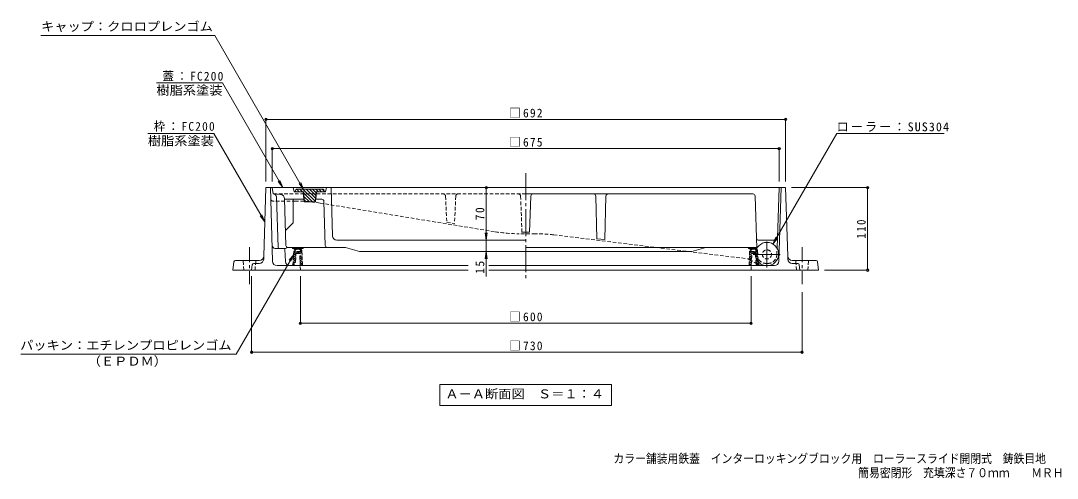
# Model space of a CAD drawing. Units: millimetres, scale not verified. Extents: x -983 to 1111, y -780 to 780.
# Drawn here: x -983 to 397, y -780 to -171 of the extents above; entities that cross this region are included whole.
import ezdxf
from ezdxf.enums import TextEntityAlignment as Align

# ---------------------------------------------------------------- set-up
doc = ezdxf.new("R2010")
doc.units = ezdxf.units.MM
doc.header["$LTSCALE"] = 4
doc.header["$PDMODE"] = 32
doc.header["$PDSIZE"] = 3.2
for name, pattern in [('CHAIN1', [8, 5, -1, 1, -1]), ('CHAIN2', [12, 9, -1, 1, -1]), ('DASHED1', [1.8, 1.2, -0.6])]:
    doc.linetypes.add(name, pattern=pattern)
for name, color, linetype, lineweight in [('A-0', 7, 'CHAIN2', 9), ('A-1', 2, 'Continuous', 9), ('A-2', 3, 'Continuous', 9), ('A-4', 7, 'Continuous', 9), ('A-5', 7, 'Continuous', 9), ('A-6', 6, 'DASHED1', 9), ('A-9', 7, 'Continuous', 9)]:
    doc.layers.add(name, color=color, linetype=linetype, lineweight=lineweight)
doc.layers.add('F-5_F-5ﾚｲﾔ', color=2, linetype='Continuous')
doc.styles.add('ＭＳ ゴシック', font='')
doc.styles.get('ＭＳ ゴシック').set_extended_font_data('MS Gothic')

msp = doc.modelspace()

# ---------------------------------------------------------------- linework, layer by layer
at = {"layer": 'A-0'}
msp.add_line((-310.462, -373.569), (-310.462, -513.778), dxfattribs=at)
at = {"layer": 'A-1'}
for p, q in [((-659.282, -484.008), (-656.462, -392.823)), ((-647.63, -490.996), (-650.462, -392.823)), ((26.707, -490.996), (29.538, -392.823)), ((-644.239, -473.823), (-632.561, -473.823)), ((-630.375, -491.083), (-631.063, -475.258)), ((-700.461, -502.823), (-699.165, -491.594)), ((-665.279, -489.823), (-697.178, -489.823)), ((-674.659, -495.602), (-675.462, -502.823)), ((-665.403, -493.823), (-672.672, -493.823)), ((-659.405, -488.008), (-659.282, -484.008)), ((-641.632, -496.823), (-387.231, -496.823)), ((-359.543, -496.823), (20.709, -496.823)), ((38.482, -488.008), (38.358, -484.008)), ((44.356, -489.823), (76.255, -489.823)), ((44.479, -493.823), (51.748, -493.823)), ((53.736, -495.602), (54.538, -502.823)), ((79.538, -502.823), (78.242, -491.594)), ((-387.231, -502.823), (-700.461, -502.823)), ((79.538, -502.823), (-359.543, -502.823))]:
    msp.add_line(p, q, dxfattribs=at)
at = {"layer": 'A-1', "linetype": 'DASHED1'}
for p, q in [((-616.781, -410.823), (-647.028, -410.823)), ((-584.358, -413.469), (-351.124, -451.75)), ((-297.732, -454.323), (-319.145, -454.323)), ((-273.284, -455.823), (-16.618, -487.434)), ((-617.11, -491.197), (-616.462, -480.823)), ((-616.441, -480.823), (-611.462, -480.82)), ((-610.462, -502.823), (-611.462, -480.823)), ((-10.461, -502.823), (-9.462, -480.823)), ((-4.483, -480.823), (-9.461, -480.82)), ((-3.637, -494.01), (-4.462, -480.823)), ((-685.962, -502.823), (-686.962, -489.823)), ((-670.962, -502.823), (-669.962, -489.823)), ((-2.024, -494.685), (-10.734, -489.459)), ((50.038, -502.823), (49.039, -489.823)), ((65.038, -502.823), (66.038, -489.823))]:
    msp.add_line(p, q, dxfattribs=at)
at = {"layer": 'A-1', "linetype": 'CHAIN1'}
for p, q in [((-678.462, -472.356), (-678.462, -521.494)), ((57.538, -472.356), (57.538, -521.494))]:
    msp.add_line(p, q, dxfattribs=at)
at = {"layer": 'A-1'}
msp.add_lwpolyline([(38.358, -484.008), (35.538, -392.823), (-656.462, -392.823)], dxfattribs=at)
at = {"layer": 'A-1', "linetype": 'DASHED1'}
for centre, radius, start, end in [((-647.028, -407.823), 3, 181.6523, 270), ((-616.781, -610.823), 200, 80.67026, 90), ((-319.145, -254.323), 200, 260.79915, 270), ((-297.732, -654.323), 200, 82.97871, 90), ((-623.098, -490.823), 6, 270, 356.42367), ((-18.452, -502.322), 15, 59.03642, 82.97871), ((-0.643, -493.823), 3, 183.57633, 270), ((5.693, -481.823), 15, 239.03642, 270)]:
    msp.add_arc(centre, radius, start, end, dxfattribs=at)
at = {"layer": 'A-1'}
for centre, radius, start, end in [((-644.239, -469.823), 4, 181.6523, 270), ((-632.561, -475.323), 1.5, 2.48956, 90), ((-697.178, -491.823), 2, 90, 173.41806), ((-672.672, -495.823), 2, 90.00002, 173.65982), ((-665.403, -487.823), 6, 270, 358.22853), ((-665.279, -483.823), 6, 270, 358.22853), ((-641.632, -490.823), 6, 181.6523, 270), ((-624.38, -490.823), 6, 182.48956, 270), ((20.709, -490.823), 6, 270, 358.3477), ((44.356, -483.823), 6, 181.77147, 270), ((44.479, -487.823), 6, 181.77147, 270), ((51.748, -495.823), 2, 6.34018, 89.99998), ((76.255, -491.823), 2, 6.58194, 90)]:
    msp.add_arc(centre, radius, start, end, dxfattribs=at)
at = {"layer": 'A-2'}
for p, q in [((-646.962, -401.325), (-647.962, -392.823)), ((27.038, -392.823), (-647.962, -392.823)), ((-619.962, -392.823), (-618.962, -398.323)), ((-606.962, -398.323), (-618.962, -398.323)), ((-606.962, -398.323), (-605.962, -408.323)), ((-588.962, -398.323), (-589.962, -408.323)), ((-588.962, -398.323), (-576.962, -398.323)), ((-575.962, -392.823), (-576.962, -398.323)), ((-567.828, -456.994), (-569.662, -392.823)), ((24.235, -473.714), (27.038, -392.823)), ((-637.139, -401.969), (-646.962, -401.325)), ((-642.537, -405.224), (-640.221, -472.857)), ((-631.534, -407.784), (-629.759, -469.908)), ((-605.777, -408.323), (-631.534, -408.323)), ((-620.332, -408.323), (-620.332, -439.873)), ((-582.138, -408.323), (-590.147, -408.323)), ((-579.14, -411.237), (-577.463, -469.908)), ((-8.065, -401.325), (-310.462, -401.325)), ((-303.648, -404.125), (-305.389, -452.323)), ((-217.319, -404.175), (-215.607, -460.921)), ((-203.604, -404.175), (-205.313, -462.188)), ((-5.067, -404.221), (-2.664, -473.524)), ((-630.332, -449.873), (-620.332, -439.873)), ((-310.462, -452.323), (-305.389, -452.323)), ((-561.831, -462.823), (-310.462, -462.823)), ((-215.607, -460.921), (-205.313, -462.188)), ((22.681, -462.823), (-1.103, -462.823)), ((-639.222, -473.823), (-630.186, -473.823)), ((-628.802, -472.903), (-628.527, -472.247)), ((-626.76, -472.823), (-550.39, -472.823)), ((-620.962, -473.823), (-621.406, -472.823)), ((-620.962, -473.823), (-609.212, -473.823)), ((-609.212, -473.823), (-606.962, -473.823)), ((-606.962, -473.823), (-606.517, -472.823)), ((-550.39, -472.823), (-531.73, -477.823)), ((-531.73, -477.823), (-89.194, -477.823)), ((-2.688, -472.823), (-310.462, -472.823)), ((-70.534, -472.823), (-89.194, -477.823)), ((-13.962, -473.823), (-14.406, -472.823)), ((-11.712, -473.823), (-13.962, -473.823)), ((-2.834, -473.823), (-11.712, -473.823))]:
    msp.add_line(p, q, dxfattribs=at)
at = {"layer": 'A-2', "linetype": 'DASHED1'}
for p, q in [((-310.462, -401.325), (-646.962, -401.325)), ((-417.319, -404.175), (-415.564, -439.173)), ((-403.604, -404.175), (-405.365, -440.848)), ((-317.275, -404.125), (-315.534, -452.323)), ((-415.564, -439.173), (-405.365, -440.848)), ((-315.534, -452.323), (-310.462, -452.323)), ((-2.664, -473.524), (-2.362, -482.239)), ((23.94, -482.238), (24.235, -473.714)), ((11.947, -493.823), (9.631, -493.823))]:
    msp.add_line(p, q, dxfattribs=at)
at = {"layer": 'A-2', "linetype": 'CHAIN2'}
for p, q in [((10.731, -464.544), (10.731, -499.102)), ((-7.69, -481.823), (29.152, -481.823))]:
    msp.add_line(p, q, dxfattribs=at)
at = {"layer": 'A-2', "linetype": 'DASHED1'}
msp.add_circle((10.731, -481.823), 6, dxfattribs=at)
at = {"layer": 'A-2'}
for centre, radius, start, end in [((-646.535, -405.361), 4, 1.9611, 86.24867), ((-637.532, -407.956), 6, 1.63658, 86.24867), ((-582.138, -411.323), 3, 1.63658, 90), ((-300.655, -404.325), 3, 90, 176.18593), ((-220.315, -404.325), 3, 2.86241, 90), ((-200.608, -404.325), 3, 90, 177.13759), ((-8.065, -404.325), 3, 1.98558, 90), ((-561.831, -456.823), 6, 181.63658, 270), ((-1.103, -460.823), 2, 181.98558, 270), ((22.681, -460.823), 2, 270, 358.0153), ((-639.222, -472.823), 1, 181.9611, 270), ((-630.186, -472.323), 1.5, 270, 337.24718), ((-626.76, -469.823), 3, 181.63658, 270), ((-574.464, -469.823), 3, 181.63658, 270)]:
    msp.add_arc(centre, radius, start, end, dxfattribs=at)
at = {"layer": 'A-2', "linetype": 'DASHED1'}
for centre, radius, start, end in [((-420.315, -404.325), 3, 2.86241, 90), ((-400.608, -404.325), 3, 90, 177.13759), ((-320.268, -404.325), 3, 3.81407, 90), ((9.631, -481.823), 12, 181.98558, 270), ((11.947, -481.823), 12, 270, 358.0153)]:
    msp.add_arc(centre, radius, start, end, dxfattribs=at)
at = {"layer": 'A-4'}
for p, q in [((-656.462, -300.922), (-656.462, -384.823)), ((35.538, -302.122), (-656.462, -302.122)), ((35.538, -300.922), (35.538, -384.823)), ((-647.962, -339.739), (-647.962, -384.823)), ((27.038, -340.939), (-647.962, -340.939)), ((27.038, -339.739), (27.038, -384.823)), ((145.876, -392.823), (43.538, -392.823)), ((144.676, -502.823), (144.676, -392.823)), ((-363.107, -462.823), (-361.802, -452.908)), ((-363.107, -462.823), (-363.107, -477.823)), ((-363.107, -477.823), (-364.413, -487.737)), ((145.876, -502.823), (87.539, -502.823)), ((-675.462, -613.283), (-675.462, -510.823)), ((-610.462, -574.729), (-610.462, -510.823)), ((-10.461, -574.729), (-10.461, -510.823)), ((57.538, -613.283), (57.538, -532.314)), ((-610.462, -573.529), (-10.461, -573.529)), ((-675.462, -612.083), (57.538, -612.083))]:
    msp.add_line(p, q, dxfattribs=at)
for points in [[(-363.107, -392.823), (-363.107, -462.823), (-364.413, -452.908)], [(-363.107, -511.466), (-363.107, -477.823), (-361.802, -487.737)]]:
    msp.add_lwpolyline(points, dxfattribs=at)
for p in [(-656.462, -302.122), (35.538, -302.122), (-647.962, -340.939), (27.038, -340.939), (-363.107, -392.823), (144.676, -392.823), (144.676, -502.823), (-610.462, -573.529), (-10.461, -573.529), (-675.462, -612.083), (57.538, -612.083)]:
    msp.add_point(p, dxfattribs=at)
at = {"layer": 'A-5'}
for p, q in [((-956.405, -190.208), (-724.637, -190.208)), ((-724.637, -190.208), (-724.446, -190.208)), ((-802.231, -253.462), (-714.422, -253.462)), ((-813.72, -320.9), (-725.91, -320.9)), ((-725.91, -320.9), (-725.72, -320.9)), ((246.449, -320.9), (103.64, -320.9)), ((246.449, -320.9), (246.64, -320.9)), ((-633.962, -392.823), (-640.049, -384.889)), ((-606.212, -395.326), (-612.299, -387.393)), ((-657.872, -438.416), (-663.959, -430.482)), ((18.697, -468.026), (22.523, -458.787)), ((-696.273, -614.737), (-619.496, -481.755)), ((-619.496, -481.755), (-625.584, -489.689)), ((-619.496, -481.755), (-623.323, -490.994)), ((-696.273, -614.737), (-982.953, -614.737)), ((-424.662, -655.111), (-196.262, -655.111)), ((-424.662, -655.111), (-424.662, -683.111)), ((-196.262, -655.111), (-196.262, -683.111)), ((-424.662, -683.111), (-196.262, -683.111))]:
    msp.add_line(p, q, dxfattribs=at)
for points in [[(-724.637, -190.208), (-606.212, -395.326), (-610.039, -386.087)], [(-714.422, -253.462), (-633.962, -392.823), (-637.789, -383.584)], [(-725.72, -320.9), (-657.872, -438.416), (-661.699, -429.177)], [(103.64, -320.9), (18.697, -468.026), (24.784, -460.093)]]:
    msp.add_lwpolyline(points, dxfattribs=at)
at = {"layer": 'A-6', "linetype": 'Continuous'}
for p, q in [((-617.462, -397.826), (-617.462, -398.323)), ((-617.462, -398.323), (-605.962, -398.323)), ((-616.347, -398.326), (-617.409, -397.264)), ((-612.105, -398.326), (-615.44, -394.99)), ((-614.462, -394.826), (-581.462, -394.826)), ((-607.862, -398.326), (-611.362, -394.826)), ((-590.21, -411.735), (-607.119, -394.826)), ((-605.712, -411.826), (-605.962, -398.323)), ((-594.362, -411.826), (-605.926, -400.262)), ((-590.133, -407.57), (-602.877, -394.826)), ((-590.056, -403.404), (-598.634, -394.826)), ((-589.979, -399.239), (-594.391, -394.826)), ((-586.652, -398.323), (-590.149, -394.826)), ((-582.409, -398.323), (-585.906, -394.826)), ((-578.462, -398.028), (-581.663, -394.826)), ((-578.462, -397.826), (-578.462, -398.323)), ((-598.604, -411.826), (-605.846, -404.585)), ((-602.847, -411.826), (-605.766, -408.907)), ((-590.212, -411.826), (-605.712, -411.826))]:
    msp.add_line(p, q, dxfattribs=at)
at = {"layer": 'A-6'}
for p, q in [((-619.228, -477.567), (-620.397, -495.823)), ((-619.428, -480.7), (-616.629, -483.499)), ((-619.258, -478.042), (-616.477, -480.823)), ((-618.681, -475.79), (-617.615, -476.856)), ((-617.769, -477.636), (-617.781, -477.823)), ((-610.101, -477.823), (-617.781, -477.823)), ((-617.267, -474.377), (-616.365, -475.278)), ((-616.649, -477.823), (-613.647, -480.824)), ((-615.236, -473.823), (-612.589, -473.823)), ((-614.992, -473.823), (-613.992, -474.823)), ((-613.104, -474.823), (-614.775, -474.823)), ((-613.82, -477.823), (-608.335, -483.308)), ((-612.138, -473.848), (-608.614, -477.372)), ((-610.992, -477.823), (-608.47, -480.345)), ((-610.101, -477.823), (-610.107, -477.686)), ((-608.593, -477.641), (-607.766, -495.823)), ((-12.33, -477.641), (-13.157, -495.823)), ((-12.458, -480.442), (-9.575, -483.325)), ((-12.335, -477.737), (-9.249, -480.823)), ((-11.653, -475.59), (-10.585, -476.659)), ((-10.823, -477.823), (-10.817, -477.686)), ((-10.823, -477.823), (-3.142, -477.823)), ((-10.154, -474.261), (-9.236, -475.178)), ((-9.42, -477.823), (-6.419, -480.824)), ((-5.687, -473.823), (-8.335, -473.823)), ((-7.82, -474.823), (-6.148, -474.823)), ((-7.764, -473.823), (-6.764, -474.823)), ((-6.592, -477.823), (-1.343, -483.072)), ((-4.846, -473.912), (-1.777, -476.981)), ((-4.331, -482.912), (-3.071, -484.172)), ((-3.764, -477.823), (-1.536, -480.05)), ((-3.154, -477.636), (-3.142, -477.823)), ((-1.696, -477.567), (-0.926, -489.58)), ((-619.776, -495.823), (-620.397, -495.823)), ((-620.28, -493.991), (-619.034, -495.237)), ((-620.11, -491.332), (-617.801, -493.641)), ((-619.939, -488.674), (-617.134, -491.479)), ((-619.769, -486.016), (-616.962, -488.823)), ((-619.599, -483.358), (-616.795, -486.162)), ((-611.357, -483.114), (-608.201, -486.271)), ((-611.223, -486.077), (-608.066, -489.234)), ((-611.088, -489.04), (-607.931, -492.197)), ((-610.953, -492.004), (-607.797, -495.16)), ((-607.766, -495.823), (-610.78, -495.823)), ((-13.157, -495.823), (-10.143, -495.823)), ((-13.073, -493.97), (-11.22, -495.823)), ((-12.95, -491.264), (-10.067, -494.147)), ((-12.827, -488.559), (-9.944, -491.441)), ((-12.704, -485.853), (-9.821, -488.736)), ((-12.581, -483.148), (-9.698, -486.03)), ((-4.143, -485.929), (-1.581, -488.491)), ((-3.954, -488.946), (-0.762, -492.138)), ((-3.766, -491.963), (-0.568, -495.16)), ((-3.071, -484.172), (-1.149, -486.094)), ((-2.883, -495.823), (-0.526, -495.823)), ((-1.581, -488.491), (-0.956, -489.116)), ((-0.926, -489.58), (-0.526, -495.823))]:
    msp.add_line(p, q, dxfattribs=at)
at = {"layer": 'A-6', "linetype": 'Continuous'}
msp.add_lwpolyline([(-590.212, -411.826), (-589.962, -398.323), (-578.462, -398.323)], dxfattribs=at)
for centre, start, end in [((-614.462, -397.826), 90, 180), ((-581.462, -397.826), 0, 90)]:
    msp.add_arc(centre, 3, start, end, dxfattribs=at)
at = {"layer": 'A-6'}
for centre, radius, start, end in [((-615.236, -477.823), 4, 90, 176.33333), ((-614.775, -477.823), 3, 90.00002, 176.42368), ((-613.104, -477.823), 3, 2.60257, 90), ((-612.589, -477.823), 4, 2.60222, 90), ((-8.335, -477.823), 4, 90, 177.39778), ((-7.82, -477.823), 3, 90, 177.39743), ((-6.148, -477.823), 3, 3.57632, 89.99998), ((-5.687, -477.823), 4, 3.66667, 90)]:
    msp.add_arc(centre, radius, start, end, dxfattribs=at)
at = {"layer": 'A-9'}
msp.add_circle((10.731, -481.323), 15.5, dxfattribs=at)

# ---------------------------------------------------------------- texts
at = {"layer": 'A-4', "color": 2, "char_height": 11.73, "attachment_point": 7, "style": 'ＭＳ ゴシック'}
for s, insert in [('\\T1.21;\\W0.95;□692', (-332.462, -299.722)), ('\\T1.21;\\W0.95;□675', (-332.462, -338.539)), ('\\T1.21;\\W0.95;□600', (-332.462, -571.129)), ('\\T1.21;\\W0.95;□730', (-332.462, -609.683))]:
    msp.add_mtext(s, dxfattribs=dict(at, insert=insert))
at = {"layer": 'A-4', "color": 2, "char_height": 11.73, "attachment_point": 7, "rotation": 90, "style": 'ＭＳ ゴシック'}
for s, insert in [('\\T1.27;\\W0.95;70', (-365.507, -436.323)), ('\\T1.27;\\W0.9;110', (142.276, -460.823)), ('\\T1.27;\\W0.95;15', (-365.507, -507.651))]:
    msp.add_mtext(s, dxfattribs=dict(at, insert=insert))
at = {"layer": 'A-5', "color": 2, "style": 'ＭＳ ゴシック', "width": 1.1}
for s, p in [('キャップ：クロロプレンゴム', (-955.861, -187.808)), ('樹脂系塗装', (-802.231, -272.781)), ('樹脂系塗装', (-813.72, -340.219)), ('パッキン：エチレンプロピレンゴム', (-983.758, -612.337)), ('（ＥＰＤＭ）', (-893.758, -633.57)), ('Ａ－Ａ断面図\u3000Ｓ＝１：４', (-417.462, -677.111))]:
    msp.add_text(s, height=11.73, dxfattribs=at).set_placement(p, align=Align.BOTTOM_LEFT)
at = {"layer": 'A-5', "color": 2, "char_height": 11.73, "attachment_point": 7, "style": 'ＭＳ ゴシック'}
for s, insert in [('\\T1.21;\\W0.95;蓋：FC200', (-794.231, -251.062)), ('\\T1.21;\\W0.95;枠：FC200', (-805.72, -318.5)), ('\\T1.18;ローラー：SUS304', (103.64, -318.5))]:
    msp.add_mtext(s, dxfattribs=dict(at, insert=insert))
at = {"layer": 'F-5_F-5ﾚｲﾔ', "style": 'ＭＳ ゴシック', "width": 0.9}
for s, p in [('カラー舗装用鉄蓋\u3000インターロッキングブロック用\u3000ローラースライド開閉式\u3000鋳鉄目地', (-193.683, -763.175)), ('簡易密閉形\u3000充填深さ７０ｍｍ\u3000\u3000ＭＲＨＲＳ－６－６０７０', (132.255, -782.131))]:
    msp.add_text(s, height=11.73, dxfattribs=at).set_placement(p, align=Align.BOTTOM_LEFT)

doc.saveas('drawing.dxf')
